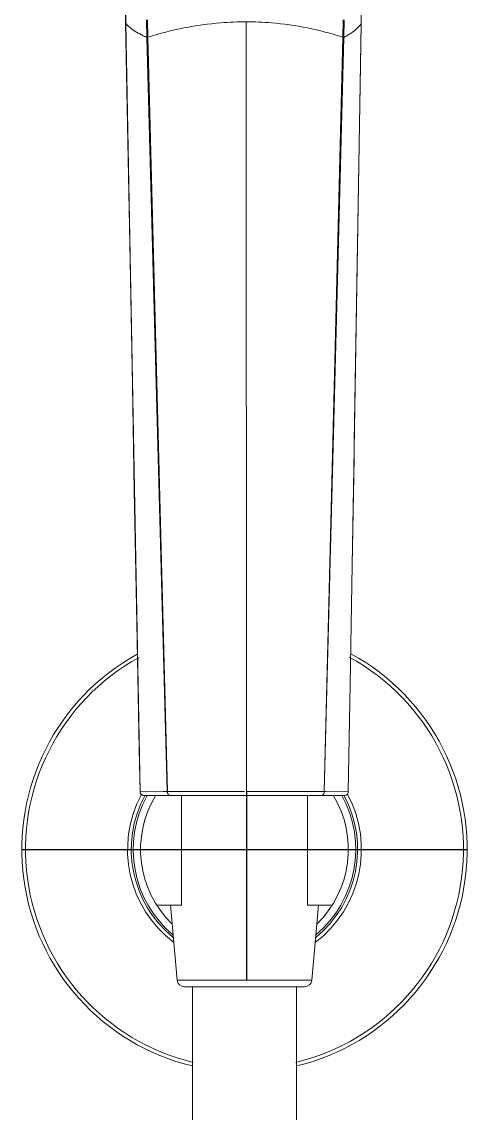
# Model space of a CAD drawing. Header units: millimetres. Extents: x 0 to 460316, y -63250 to 103204.
# Drawn here: x 183163 to 183223, y 49246.9 to 49393.9 of the extents above; entities that cross this region are included whole.
import ezdxf

# ---------------------------------------------------------------- set-up
doc = ezdxf.new("R2010")
doc.units = ezdxf.units.MM
doc.header["$LTSCALE"] = 25
doc.layers.add('ac-text', color=7, linetype='Continuous')

msp = doc.modelspace()

# ---------------------------------------------------------------- linework, layer by layer
at = {"color": 7, "linetype": 'Continuous', "lineweight": 20}
for p, q in [((183176.98, 49393.72), (183176.92, 49397.43)), ((183208.77, 49397.69), (183208.71, 49393.72)), ((183208.77, 49397.69), (183208.71, 49393.72)), ((183176.95, 49396.12), (183176.99, 49393.72)), ((183176.98, 49393.72), (183176.99, 49393.72)), ((183176.99, 49393.72), (183178.93, 49290.22)), ((183179.83, 49391.81), (183179.77, 49394.15)), ((183179.98, 49391.82), (183179.92, 49394.16)), ((183193.26, 49290.24), (183193.22, 49393.9)), ((183206.3, 49394.16), (183206.24, 49391.82)), ((183206.44, 49394.15), (183206.38, 49391.81)), ((183208.62, 49388.04), (183208.71, 49393.72)), ((183208.71, 49393.72), (183208.71, 49393.72)), ((183179.83, 49391.81), (183179.99, 49391.82)), ((183179.83, 49391.81), (183182.57, 49290.23)), ((183182.6, 49290.23), (183179.98, 49391.82)), ((183206.24, 49391.82), (183203.74, 49290.23)), ((183203.74, 49290.23), (183206.38, 49391.81)), ((183206.24, 49391.82), (183206.34, 49391.81)), ((183207.79, 49337.32), (183208.62, 49388.04)), ((183207.75, 49335.12), (183207.79, 49337.32)), ((183207.51, 49320.72), (183207.75, 49335.12)), ((183207.24, 49304.67), (183207.51, 49320.72)), ((183206.98, 49290.22), (183207.24, 49304.67)), ((183178.82, 49295.95), (183178.93, 49290.22)), ((183182.03, 49290.23), (183178.93, 49290.22)), ((183179.23, 49289.77), (183179.44, 49289.72)), ((183179.44, 49289.72), (183206.47, 49289.72)), ((183182.57, 49290.23), (183182.03, 49290.23)), ((183182.6, 49290.23), (183182.57, 49290.23)), ((183190.54, 49290.24), (183182.6, 49290.23)), ((183184.49, 49274.95), (183184.49, 49289.72)), ((183191.25, 49290.24), (183190.54, 49290.24)), ((183192.99, 49290.24), (183191.25, 49290.24)), ((183201.49, 49289.72), (183201.49, 49274.95)), ((183203.49, 49289.76), (183203.34, 49289.72)), ((183203.94, 49290.23), (183203.74, 49290.23)), ((183206.98, 49290.22), (183203.94, 49290.23)), ((183184.49, 49274.95), (183181.17, 49274.95)), ((183183.91, 49264.86), (183183.04, 49275)), ((183204.82, 49274.95), (183201.49, 49274.95)), ((183202.07, 49264.86), (183202.95, 49274.95)), ((183183.91, 49264.86), (183202.07, 49264.86)), ((183184.91, 49263.95), (183201.08, 49263.95)), ((183185.99, 49263.95), (183185.99, 48590.51)), ((183199.99, 49263.95), (183199.99, 48590.51))]:
    msp.add_line(p, q, dxfattribs=at)
for points in [[(183176.98, 49393.72), (183177.53, 49364.06), (183177.89, 49344.91), (183178.15, 49330.85), (183178.36, 49319.75), (183178.54, 49310.58), (183178.82, 49295.95)], [(183207.51, 49320.72), (183207.77, 49336.38), (183208.71, 49393.72)], [(183178.93, 49290.22), (183178.95, 49290.12), (183179.04, 49289.91), (183179.22, 49289.77), (183179.44, 49289.72)], [(183190.54, 49290.24), (183187.49, 49290.24), (183185.2, 49290.24), (183182.6, 49290.23)], [(183206.47, 49289.72), (183206.69, 49289.77), (183206.87, 49289.91), (183206.97, 49290.11), (183206.98, 49290.22)]]:
    msp.add_lwpolyline(points, dxfattribs=at)
for centre, radius, start, end in [((183192.99, 49282.45), 30, 118.7934, 256.4664), ((183192.99, 49282.45), 29.5, 118.7934, 256.4664), ((183192.99, 49282.45), 29.5, 283.5336, 61.4433), ((183192.99, 49282.45), 30, 283.5336, 61.4433), ((183192.99, 49282.45), 15.75, 151.9061, 232.7322), ((183192.99, 49282.45), 15.25, 151.4503, 230.9498), ((183192.99, 49282.45), 15, 150.9593, 230.0513), ((183179.44, 49290.23), 0.513, 181.113, 197.7807), ((183179.44, 49290.23), 0.506, 197.7412, 212.796), ((183192.99, 49282.45), 14, 148.5933, 225.8506), ((183179.44, 49290.23), 0.512, 212.7681, 221.8408), ((183179.44, 49290.23), 0.51, 221.8613, 238.3154), ((183179.44, 49290.23), 0.509, 238.2918, 245.8599), ((183194.01, 45292.1), 3998.14, 89.86063, 90.01076), ((183192.99, 49282.45), 15.75, 307.2267, 28.2567), ((183192.99, 49282.45), 15.25, 309.0356, 28.5271), ((183192.99, 49282.45), 15, 309.9689, 29.0152), ((183192.99, 49282.45), 14, 314.151, 31.4073), ((183184.91, 49264.95), 1, 184.946, 270), ((183201.08, 49264.95), 1, 270, 355.054)]:
    msp.add_arc(centre, radius, start, end, dxfattribs=at)
for points, knots in [([(183176.99, 49393.72), (183177.25, 49393.35), (183178.19, 49392.62), (183179.2, 49392.1), (183179.83, 49391.81)], [0, 0, 0, 0, 0.400555, 1, 1, 1, 1]), ([(183193.22, 49393.9), (183192.09, 49393.9), (183187.61, 49393.72), (183183.16, 49392.85), (183179.98, 49391.82)], [0, 0, 0, 0, 0.253625, 1, 1, 1, 1]), ([(183193.22, 49393.9), (183194.35, 49393.9), (183198.75, 49393.73), (183203.13, 49392.86), (183206.24, 49391.82)], [0, 0, 0, 0, 0.256834, 1, 1, 1, 1]), ([(183208.71, 49393.72), (183208.53, 49393.35), (183207.78, 49392.62), (183206.91, 49392.1), (183206.38, 49391.81)], [0, 0, 0, 0, 0.401371, 1, 1, 1, 1]), ([(183182.96, 49289.72), (183182.8, 49289.72), (183182.6, 49289.95), (183182.57, 49290.17), (183182.57, 49290.23)], [0, 0, 0, 0, 0.711219, 1, 1, 1, 1]), ([(183182.6, 49290.23), (183182.6, 49290.17), (183182.63, 49289.96), (183182.81, 49289.72), (183182.96, 49289.72)], [0, 0, 0, 0, 0.297892, 1, 1, 1, 1])]:
    msp.add_open_spline(points, degree=3, knots=knots, dxfattribs=at)
msp.add_open_spline([(183203.74, 49290.23), (183203.74, 49290.05), (183203.64, 49289.84), (183203.49, 49289.76)], degree=3, dxfattribs=at)
at = {"layer": 'ac-text'}
for p, q in [((183193.26, 49290.24), (183193.26, 49264.86)), ((183162.99, 49282.45), (183222.99, 49282.45))]:
    msp.add_line(p, q, dxfattribs=at)

doc.saveas('drawing.dxf')
